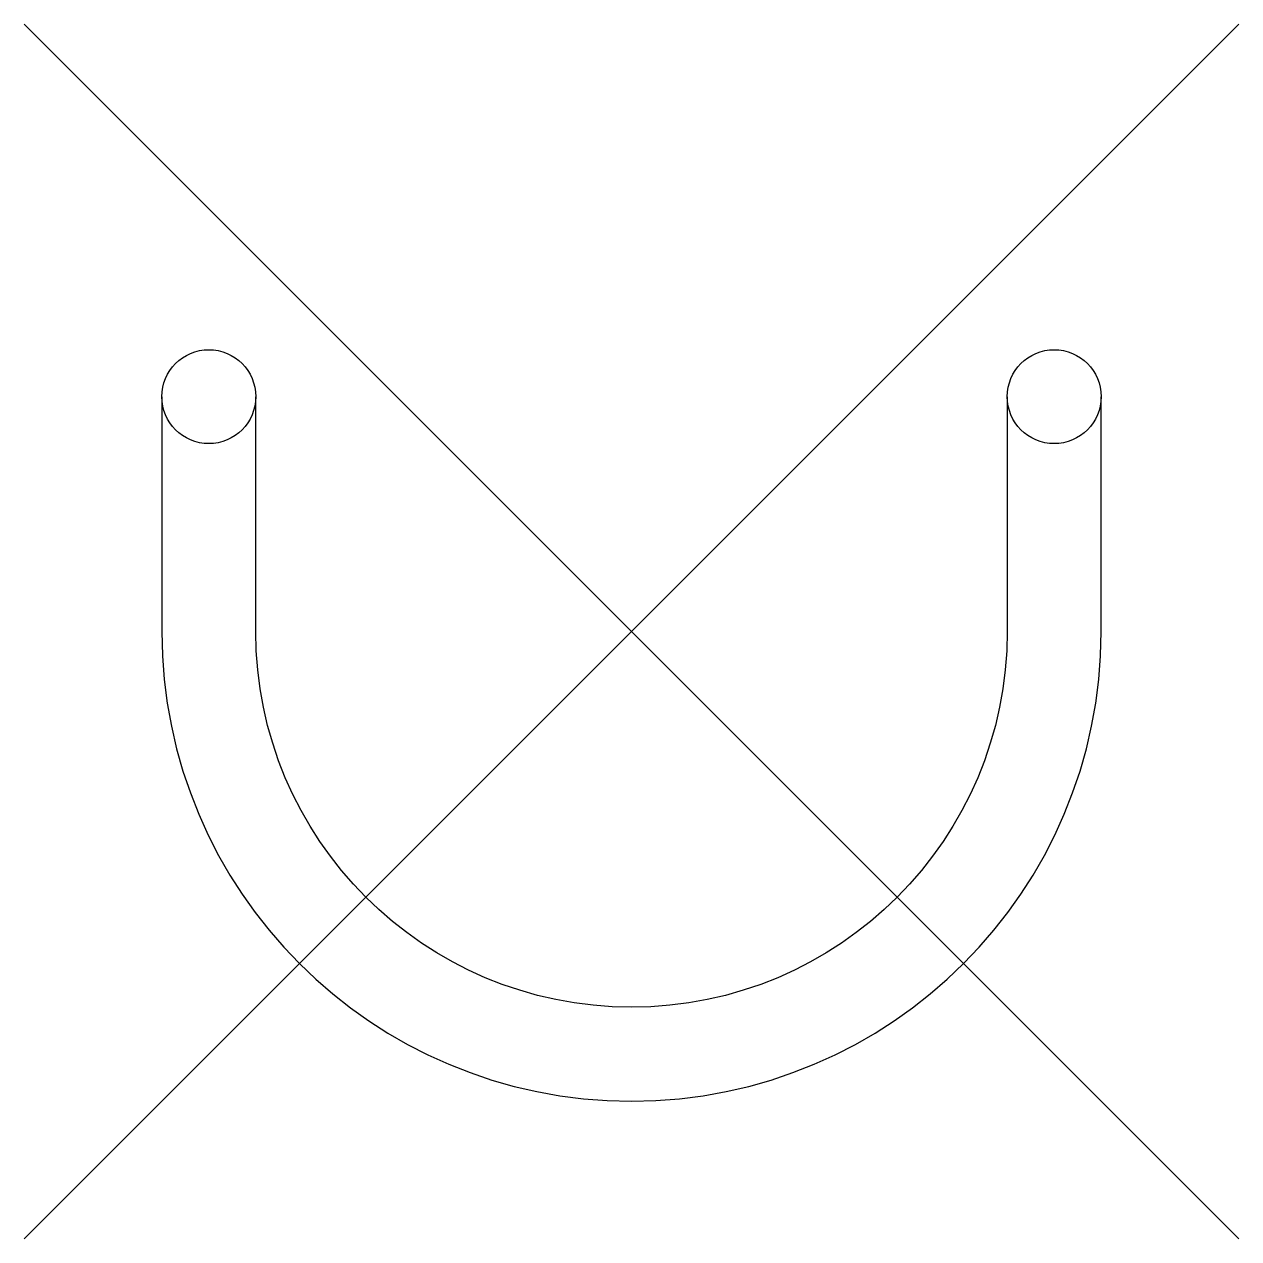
# Model space of a CAD drawing. Header units: metres. Extents: x -0.99 to 0.99, y -0.99 to 0.99.
import ezdxf

# ---------------------------------------------------------------- set-up
doc = ezdxf.new("R2010")
doc.units = ezdxf.units.M

msp = doc.modelspace()

# ---------------------------------------------------------------- linework, layer by layer
for p, q in [((-0.9852, -0.9852), (0.9852, 0.9852)), ((0.9852, -0.9852), (-0.9852, 0.9852))]:
    msp.add_line(p, q)
at = {"flags": 128}
for points in [[(-0.762, 0.381), (-0.762, 0, 1), (0.762, 0), (0.762, 0.381)], [(0.6096, 0.381), (0.6096, 0, -1), (-0.6096, 0), (-0.6096, 0.381)]]:
    msp.add_lwpolyline(points, format="xyb", dxfattribs=at)
for centre in [(-0.6858, 0.381), (0.6858, 0.381)]:
    msp.add_circle(centre, 0.0762)

doc.saveas('drawing.dxf')
